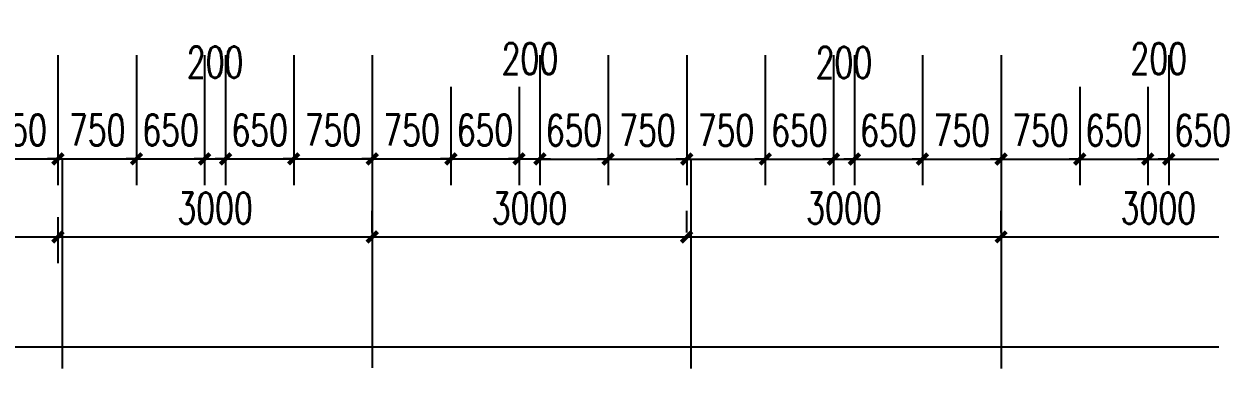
# Model space of a CAD drawing. Header units: millimetres. Extents: x -150677 to 588340, y -254013 to 149700.
# Drawn here: x 167235 to 178557, y -124536 to -121196 of the extents above; entities that cross this region are included whole.
import ezdxf

# ---------------------------------------------------------------- set-up
doc = ezdxf.new("R2010")
doc.units = ezdxf.units.MM
doc.header["$LTSCALE"] = 10
doc.header["$MEASUREMENT"] = 0
doc.layers.add('PUB_DIM', color=3, linetype='Continuous')
doc.styles.add('_TCH_DIM_T3', font='SIMPLEX', dxfattribs={"width": 0.705882, "bigfont": 'GBCBIG'})
doc.dimstyles.new('_TCH_ARCH&&100', dxfattribs={"dimtxt": 297.5, "dimasz": 100, "dimexe": 250, "dimexo": 300, "dimgap": 126.25, "dimtad": 1, "dimdec": 0, "dimzin": 0, "dimdsep": 46, "dimtxsty": '_TCH_DIM_T3', "dimblk": 'ARCHTICK', "dimcen": 0.09, "dimclrt": 7, "dimazin": 2, "dimtfac": 1, "dimtdec": 0, "dimtix": 1, "dimtmove": 2, "dimatfit": 3, "dimfxl": 1, "dimtolj": 1, "dimtzin": 0, "dimarcsym": 0})

# ---------------------------------------------------------------- blocks, each defined once
blk = doc.blocks.new('_ArchTick')
at = {"color": 0, "linetype": 'ByBlock', "const_width": 0.4}
blk.add_lwpolyline([(-0.5, -0.5), (0.5, 0.5)], dxfattribs=at)
blk = doc.blocks.new('*D487')
at = {"layer": 'Defpoints', "color": 0, "transparency": 16777216}
for p in [(173561, -123233), (170561, -123492), (173561, -123492)]:
    blk.add_point(p, dxfattribs=at)
at = {"layer": 'PUB_DIM', "color": 0, "lineweight": -2, "transparency": 16777216}
for p, q in [((170561, -123192), (170561, -122983)), ((173561, -123192), (173561, -122983)), ((170561, -123233), (173561, -123233))]:
    blk.add_line(p, q, dxfattribs=at)
at = {"layer": 'PUB_DIM', "color": 0, "lineweight": -2, "transparency": 16777216, "xscale": 100, "yscale": 100, "zscale": 100, "rotation": 180}
blk.add_blockref('_ArchTick', (170561, -123233), dxfattribs=at)
at = {"layer": 'PUB_DIM', "color": 0, "lineweight": -2, "transparency": 16777216, "xscale": 100, "yscale": 100, "zscale": 100}
blk.add_blockref('_ArchTick', (173561, -123233), dxfattribs=at)
at = {"layer": 'PUB_DIM', "color": 7, "transparency": 16777216, "insert": (172061, -122958), "char_height": 297.5, "attachment_point": 5, "style": '_TCH_DIM_T3'}
blk.add_mtext('\\A1;3000', dxfattribs=at)
blk = doc.blocks.new('*D488')
at = {"layer": 'Defpoints', "color": 0, "transparency": 16777216}
for p in [(176561, -123233), (173561, -123492), (176561, -123492)]:
    blk.add_point(p, dxfattribs=at)
at = {"layer": 'PUB_DIM', "color": 0, "lineweight": -2, "transparency": 16777216}
for p, q in [((173561, -123192), (173561, -122983)), ((176561, -123192), (176561, -122983)), ((173561, -123233), (176561, -123233))]:
    blk.add_line(p, q, dxfattribs=at)
at = {"layer": 'PUB_DIM', "color": 0, "lineweight": -2, "transparency": 16777216, "xscale": 100, "yscale": 100, "zscale": 100, "rotation": 180}
blk.add_blockref('_ArchTick', (173561, -123233), dxfattribs=at)
at = {"layer": 'PUB_DIM', "color": 0, "lineweight": -2, "transparency": 16777216, "xscale": 100, "yscale": 100, "zscale": 100}
blk.add_blockref('_ArchTick', (176561, -123233), dxfattribs=at)
at = {"layer": 'PUB_DIM', "color": 7, "transparency": 16777216, "insert": (175061, -122958), "char_height": 297.5, "attachment_point": 5, "style": '_TCH_DIM_T3'}
blk.add_mtext('\\A1;3000', dxfattribs=at)
blk = doc.blocks.new('*D489')
at = {"layer": 'Defpoints', "color": 0, "transparency": 16777216}
for p in [(179561, -123233), (176561, -123492), (179561, -123492)]:
    blk.add_point(p, dxfattribs=at)
at = {"layer": 'PUB_DIM', "color": 0, "lineweight": -2, "transparency": 16777216}
for p, q in [((176561, -123192), (176561, -122983)), ((179561, -123192), (179561, -122983)), ((176561, -123233), (179561, -123233))]:
    blk.add_line(p, q, dxfattribs=at)
at = {"layer": 'PUB_DIM', "color": 0, "lineweight": -2, "transparency": 16777216, "xscale": 100, "yscale": 100, "zscale": 100, "rotation": 180}
blk.add_blockref('_ArchTick', (176561, -123233), dxfattribs=at)
at = {"layer": 'PUB_DIM', "color": 0, "lineweight": -2, "transparency": 16777216, "xscale": 100, "yscale": 100, "zscale": 100}
blk.add_blockref('_ArchTick', (179561, -123233), dxfattribs=at)
at = {"layer": 'PUB_DIM', "color": 7, "transparency": 16777216, "insert": (178061, -122958), "char_height": 297.5, "attachment_point": 5, "style": '_TCH_DIM_T3'}
blk.add_mtext('\\A1;3000', dxfattribs=at)
blk = doc.blocks.new('*D501')
at = {"layer": 'Defpoints', "color": 0, "transparency": 16777216}
for p in [(152601, -123486), (213761, -123492), (213761, -124286)]:
    blk.add_point(p, dxfattribs=at)
at = {"layer": 'PUB_DIM', "color": 0, "lineweight": -2, "transparency": 16777216}
for p, q in [((152601, -123786), (152601, -124530)), ((213761, -123792), (213761, -124536)), ((152601, -124280), (213761, -124286))]:
    blk.add_line(p, q, dxfattribs=at)
at = {"layer": 'PUB_DIM', "color": 0, "lineweight": -2, "transparency": 16777216, "xscale": 100, "yscale": 100, "zscale": 100}
for p, rotation in [((152601, -124280), 179.9941247959615), ((213761, -124286), 359.9941247959615)]:
    blk.add_blockref('_ArchTick', p, dxfattribs=dict(at, rotation=rotation))
at = {"layer": 'PUB_DIM', "color": 7, "transparency": 16777216, "insert": (183181, -124008), "char_height": 297.5, "attachment_point": 5, "rotation": 359.9941, "style": '_TCH_DIM_T3'}
blk.add_mtext('\\A1;61200', dxfattribs=at)
blk = doc.blocks.new('*D618')
at = {"layer": 'Defpoints', "color": 0, "transparency": 16777216}
for p in [(178161, -121198), (178811, -121198), (178811, -122489)]:
    blk.add_point(p, dxfattribs=at)
at = {"layer": 'PUB_DIM', "color": 0, "lineweight": -2, "transparency": 16777216}
for p, q in [((178161, -121498), (178161, -122739)), ((178811, -121498), (178811, -122739)), ((178161, -122489), (178061, -122489)), ((178161, -122489), (178811, -122489)), ((178811, -122489), (178911, -122489))]:
    blk.add_line(p, q, dxfattribs=at)
at = {"layer": 'PUB_DIM', "color": 0, "lineweight": -2, "transparency": 16777216, "xscale": 100, "yscale": 100, "zscale": 100}
blk.add_blockref('_ArchTick', (178161, -122489), dxfattribs=at)
at = {"layer": 'PUB_DIM', "color": 0, "lineweight": -2, "transparency": 16777216, "xscale": 100, "yscale": 100, "zscale": 100, "rotation": 180}
blk.add_blockref('_ArchTick', (178811, -122489), dxfattribs=at)
at = {"layer": 'PUB_DIM', "color": 7, "transparency": 16777216, "insert": (178486, -122214), "char_height": 297.5, "attachment_point": 5, "style": '_TCH_DIM_T3'}
blk.add_mtext('\\A1;650', dxfattribs=at)
blk = doc.blocks.new('*D619')
at = {"layer": 'Defpoints', "color": 0, "transparency": 16777216}
for p in [(177961, -121498), (178161, -121498), (178161, -122489)]:
    blk.add_point(p, dxfattribs=at)
at = {"layer": 'PUB_DIM', "color": 0, "lineweight": -2, "transparency": 16777216}
for p, q in [((177961, -121798), (177961, -122739)), ((178161, -121798), (178161, -122739)), ((177961, -122489), (177861, -122489)), ((177961, -122489), (178161, -122489)), ((178161, -122489), (178261, -122489))]:
    blk.add_line(p, q, dxfattribs=at)
at = {"layer": 'PUB_DIM', "color": 0, "lineweight": -2, "transparency": 16777216, "xscale": 100, "yscale": 100, "zscale": 100}
blk.add_blockref('_ArchTick', (177961, -122489), dxfattribs=at)
at = {"layer": 'PUB_DIM', "color": 0, "lineweight": -2, "transparency": 16777216, "xscale": 100, "yscale": 100, "zscale": 100, "rotation": 180}
blk.add_blockref('_ArchTick', (178161, -122489), dxfattribs=at)
at = {"layer": 'PUB_DIM', "color": 7, "transparency": 16777216, "insert": (178065, -121530), "char_height": 297.5, "attachment_point": 5, "style": '_TCH_DIM_T3'}
blk.add_mtext('\\A1;200', dxfattribs=at)
blk = doc.blocks.new('*D620')
at = {"layer": 'Defpoints', "color": 0, "transparency": 16777216}
for p in [(177311, -121498), (177961, -121498), (177961, -122489)]:
    blk.add_point(p, dxfattribs=at)
at = {"layer": 'PUB_DIM', "color": 0, "lineweight": -2, "transparency": 16777216}
for p, q in [((177311, -121798), (177311, -122739)), ((177961, -121798), (177961, -122739)), ((177311, -122489), (177211, -122489)), ((177311, -122489), (177961, -122489)), ((177961, -122489), (178061, -122489))]:
    blk.add_line(p, q, dxfattribs=at)
at = {"layer": 'PUB_DIM', "color": 0, "lineweight": -2, "transparency": 16777216, "xscale": 100, "yscale": 100, "zscale": 100}
blk.add_blockref('_ArchTick', (177311, -122489), dxfattribs=at)
at = {"layer": 'PUB_DIM', "color": 0, "lineweight": -2, "transparency": 16777216, "xscale": 100, "yscale": 100, "zscale": 100, "rotation": 180}
blk.add_blockref('_ArchTick', (177961, -122489), dxfattribs=at)
at = {"layer": 'PUB_DIM', "color": 7, "transparency": 16777216, "insert": (177636, -122214), "char_height": 297.5, "attachment_point": 5, "style": '_TCH_DIM_T3'}
blk.add_mtext('\\A1;650', dxfattribs=at)
blk = doc.blocks.new('*D621')
at = {"layer": 'Defpoints', "color": 0, "transparency": 16777216}
for p in [(176561, -121498), (177311, -121498), (177311, -122489)]:
    blk.add_point(p, dxfattribs=at)
at = {"layer": 'PUB_DIM', "color": 0, "lineweight": -2, "transparency": 16777216}
for p, q in [((176561, -121798), (176561, -122739)), ((177311, -121798), (177311, -122739)), ((176561, -122489), (176461, -122489)), ((176561, -122489), (177311, -122489)), ((177311, -122489), (177411, -122489))]:
    blk.add_line(p, q, dxfattribs=at)
at = {"layer": 'PUB_DIM', "color": 0, "lineweight": -2, "transparency": 16777216, "xscale": 100, "yscale": 100, "zscale": 100}
blk.add_blockref('_ArchTick', (176561, -122489), dxfattribs=at)
at = {"layer": 'PUB_DIM', "color": 0, "lineweight": -2, "transparency": 16777216, "xscale": 100, "yscale": 100, "zscale": 100, "rotation": 180}
blk.add_blockref('_ArchTick', (177311, -122489), dxfattribs=at)
at = {"layer": 'PUB_DIM', "color": 7, "transparency": 16777216, "insert": (176936, -122214), "char_height": 297.5, "attachment_point": 5, "style": '_TCH_DIM_T3'}
blk.add_mtext('\\A1;750', dxfattribs=at)
blk = doc.blocks.new('*D622')
at = {"layer": 'Defpoints', "color": 0, "transparency": 16777216}
for p in [(175811, -121198), (176561, -121198), (176561, -122489)]:
    blk.add_point(p, dxfattribs=at)
at = {"layer": 'PUB_DIM', "color": 0, "lineweight": -2, "transparency": 16777216}
for p, q in [((175811, -121498), (175811, -122739)), ((176561, -121498), (176561, -122739)), ((175811, -122489), (175711, -122489)), ((175811, -122489), (176561, -122489)), ((176561, -122489), (176661, -122489))]:
    blk.add_line(p, q, dxfattribs=at)
at = {"layer": 'PUB_DIM', "color": 0, "lineweight": -2, "transparency": 16777216, "xscale": 100, "yscale": 100, "zscale": 100}
blk.add_blockref('_ArchTick', (175811, -122489), dxfattribs=at)
at = {"layer": 'PUB_DIM', "color": 0, "lineweight": -2, "transparency": 16777216, "xscale": 100, "yscale": 100, "zscale": 100, "rotation": 180}
blk.add_blockref('_ArchTick', (176561, -122489), dxfattribs=at)
at = {"layer": 'PUB_DIM', "color": 7, "transparency": 16777216, "insert": (176186, -122214), "char_height": 297.5, "attachment_point": 5, "style": '_TCH_DIM_T3'}
blk.add_mtext('\\A1;750', dxfattribs=at)
blk = doc.blocks.new('*D623')
at = {"layer": 'Defpoints', "color": 0, "transparency": 16777216}
for p in [(175161, -121198), (175811, -121198), (175811, -122489)]:
    blk.add_point(p, dxfattribs=at)
at = {"layer": 'PUB_DIM', "color": 0, "lineweight": -2, "transparency": 16777216}
for p, q in [((175161, -121498), (175161, -122739)), ((175811, -121498), (175811, -122739)), ((175161, -122489), (175061, -122489)), ((175161, -122489), (175811, -122489)), ((175811, -122489), (175911, -122489))]:
    blk.add_line(p, q, dxfattribs=at)
at = {"layer": 'PUB_DIM', "color": 0, "lineweight": -2, "transparency": 16777216, "xscale": 100, "yscale": 100, "zscale": 100}
blk.add_blockref('_ArchTick', (175161, -122489), dxfattribs=at)
at = {"layer": 'PUB_DIM', "color": 0, "lineweight": -2, "transparency": 16777216, "xscale": 100, "yscale": 100, "zscale": 100, "rotation": 180}
blk.add_blockref('_ArchTick', (175811, -122489), dxfattribs=at)
at = {"layer": 'PUB_DIM', "color": 7, "transparency": 16777216, "insert": (175486, -122214), "char_height": 297.5, "attachment_point": 5, "style": '_TCH_DIM_T3'}
blk.add_mtext('\\A1;650', dxfattribs=at)
blk = doc.blocks.new('*D624')
at = {"layer": 'Defpoints', "color": 0, "transparency": 16777216}
for p in [(174961, -121198), (175161, -121198), (175161, -122489)]:
    blk.add_point(p, dxfattribs=at)
at = {"layer": 'PUB_DIM', "color": 0, "lineweight": -2, "transparency": 16777216}
for p, q in [((174961, -121498), (174961, -122739)), ((175161, -121498), (175161, -122739)), ((174961, -122489), (174861, -122489)), ((174961, -122489), (175161, -122489)), ((175161, -122489), (175261, -122489))]:
    blk.add_line(p, q, dxfattribs=at)
at = {"layer": 'PUB_DIM', "color": 0, "lineweight": -2, "transparency": 16777216, "xscale": 100, "yscale": 100, "zscale": 100}
blk.add_blockref('_ArchTick', (174961, -122489), dxfattribs=at)
at = {"layer": 'PUB_DIM', "color": 0, "lineweight": -2, "transparency": 16777216, "xscale": 100, "yscale": 100, "zscale": 100, "rotation": 180}
blk.add_blockref('_ArchTick', (175161, -122489), dxfattribs=at)
at = {"layer": 'PUB_DIM', "color": 7, "transparency": 16777216, "insert": (175061, -121567), "char_height": 297.5, "attachment_point": 5, "style": '_TCH_DIM_T3'}
blk.add_mtext('\\A1;200', dxfattribs=at)
blk = doc.blocks.new('*D625')
at = {"layer": 'Defpoints', "color": 0, "transparency": 16777216}
for p in [(174311, -121198), (174961, -121198), (174961, -122489)]:
    blk.add_point(p, dxfattribs=at)
at = {"layer": 'PUB_DIM', "color": 0, "lineweight": -2, "transparency": 16777216}
for p, q in [((174311, -121498), (174311, -122739)), ((174961, -121498), (174961, -122739)), ((174311, -122489), (174211, -122489)), ((174311, -122489), (174961, -122489)), ((174961, -122489), (175061, -122489))]:
    blk.add_line(p, q, dxfattribs=at)
at = {"layer": 'PUB_DIM', "color": 0, "lineweight": -2, "transparency": 16777216, "xscale": 100, "yscale": 100, "zscale": 100}
blk.add_blockref('_ArchTick', (174311, -122489), dxfattribs=at)
at = {"layer": 'PUB_DIM', "color": 0, "lineweight": -2, "transparency": 16777216, "xscale": 100, "yscale": 100, "zscale": 100, "rotation": 180}
blk.add_blockref('_ArchTick', (174961, -122489), dxfattribs=at)
at = {"layer": 'PUB_DIM', "color": 7, "transparency": 16777216, "insert": (174636, -122214), "char_height": 297.5, "attachment_point": 5, "style": '_TCH_DIM_T3'}
blk.add_mtext('\\A1;650', dxfattribs=at)
blk = doc.blocks.new('*D626')
at = {"layer": 'Defpoints', "color": 0, "transparency": 16777216}
for p in [(173561, -121198), (174311, -121198), (174311, -122489)]:
    blk.add_point(p, dxfattribs=at)
at = {"layer": 'PUB_DIM', "color": 0, "lineweight": -2, "transparency": 16777216}
for p, q in [((173561, -121498), (173561, -122739)), ((174311, -121498), (174311, -122739)), ((173561, -122489), (173461, -122489)), ((173561, -122489), (174311, -122489)), ((174311, -122489), (174411, -122489))]:
    blk.add_line(p, q, dxfattribs=at)
at = {"layer": 'PUB_DIM', "color": 0, "lineweight": -2, "transparency": 16777216, "xscale": 100, "yscale": 100, "zscale": 100}
blk.add_blockref('_ArchTick', (173561, -122489), dxfattribs=at)
at = {"layer": 'PUB_DIM', "color": 0, "lineweight": -2, "transparency": 16777216, "xscale": 100, "yscale": 100, "zscale": 100, "rotation": 180}
blk.add_blockref('_ArchTick', (174311, -122489), dxfattribs=at)
at = {"layer": 'PUB_DIM', "color": 7, "transparency": 16777216, "insert": (173936, -122214), "char_height": 297.5, "attachment_point": 5, "style": '_TCH_DIM_T3'}
blk.add_mtext('\\A1;750', dxfattribs=at)
blk = doc.blocks.new('*D627')
at = {"layer": 'Defpoints', "color": 0, "transparency": 16777216}
for p in [(172811, -121198), (173561, -121198), (173561, -122489)]:
    blk.add_point(p, dxfattribs=at)
at = {"layer": 'PUB_DIM', "color": 0, "lineweight": -2, "transparency": 16777216}
for p, q in [((172811, -121498), (172811, -122739)), ((173561, -121498), (173561, -122739)), ((172811, -122489), (172711, -122489)), ((172811, -122489), (173561, -122489)), ((173561, -122489), (173661, -122489))]:
    blk.add_line(p, q, dxfattribs=at)
at = {"layer": 'PUB_DIM', "color": 0, "lineweight": -2, "transparency": 16777216, "xscale": 100, "yscale": 100, "zscale": 100}
blk.add_blockref('_ArchTick', (172811, -122489), dxfattribs=at)
at = {"layer": 'PUB_DIM', "color": 0, "lineweight": -2, "transparency": 16777216, "xscale": 100, "yscale": 100, "zscale": 100, "rotation": 180}
blk.add_blockref('_ArchTick', (173561, -122489), dxfattribs=at)
at = {"layer": 'PUB_DIM', "color": 7, "transparency": 16777216, "insert": (173186, -122214), "char_height": 297.5, "attachment_point": 5, "style": '_TCH_DIM_T3'}
blk.add_mtext('\\A1;750', dxfattribs=at)
blk = doc.blocks.new('*D628')
at = {"layer": 'Defpoints', "color": 0, "transparency": 16777216}
for p in [(172161, -121198), (172811, -121198), (172811, -122489)]:
    blk.add_point(p, dxfattribs=at)
at = {"layer": 'PUB_DIM', "color": 0, "lineweight": -2, "transparency": 16777216}
for p, q in [((172161, -121498), (172161, -122739)), ((172811, -121498), (172811, -122739)), ((172161, -122489), (172061, -122489)), ((172161, -122489), (172811, -122489)), ((172811, -122489), (172911, -122489))]:
    blk.add_line(p, q, dxfattribs=at)
at = {"layer": 'PUB_DIM', "color": 0, "lineweight": -2, "transparency": 16777216, "xscale": 100, "yscale": 100, "zscale": 100}
blk.add_blockref('_ArchTick', (172161, -122489), dxfattribs=at)
at = {"layer": 'PUB_DIM', "color": 0, "lineweight": -2, "transparency": 16777216, "xscale": 100, "yscale": 100, "zscale": 100, "rotation": 180}
blk.add_blockref('_ArchTick', (172811, -122489), dxfattribs=at)
at = {"layer": 'PUB_DIM', "color": 7, "transparency": 16777216, "insert": (172486, -122214), "char_height": 297.5, "attachment_point": 5, "style": '_TCH_DIM_T3'}
blk.add_mtext('\\A1;650', dxfattribs=at)
blk = doc.blocks.new('*D629')
at = {"layer": 'Defpoints', "color": 0, "transparency": 16777216}
for p in [(171961, -121498), (172161, -121498), (172161, -122487)]:
    blk.add_point(p, dxfattribs=at)
at = {"layer": 'PUB_DIM', "color": 0, "lineweight": -2, "transparency": 16777216}
for p, q in [((171961, -121798), (171961, -122737)), ((172161, -121798), (172161, -122737)), ((171961, -122487), (171861, -122487)), ((171961, -122487), (172161, -122487)), ((172161, -122487), (172261, -122487))]:
    blk.add_line(p, q, dxfattribs=at)
at = {"layer": 'PUB_DIM', "color": 0, "lineweight": -2, "transparency": 16777216, "xscale": 100, "yscale": 100, "zscale": 100}
blk.add_blockref('_ArchTick', (171961, -122487), dxfattribs=at)
at = {"layer": 'PUB_DIM', "color": 0, "lineweight": -2, "transparency": 16777216, "xscale": 100, "yscale": 100, "zscale": 100, "rotation": 180}
blk.add_blockref('_ArchTick', (172161, -122487), dxfattribs=at)
at = {"layer": 'PUB_DIM', "color": 7, "transparency": 16777216, "insert": (172065, -121530), "char_height": 297.5, "attachment_point": 5, "style": '_TCH_DIM_T3'}
blk.add_mtext('\\A1;200', dxfattribs=at)
blk = doc.blocks.new('*D630')
at = {"layer": 'Defpoints', "color": 0, "transparency": 16777216}
for p in [(171311, -121498), (171961, -121498), (171961, -122487)]:
    blk.add_point(p, dxfattribs=at)
at = {"layer": 'PUB_DIM', "color": 0, "lineweight": -2, "transparency": 16777216}
for p, q in [((171311, -121798), (171311, -122737)), ((171961, -121798), (171961, -122737)), ((171311, -122487), (171211, -122487)), ((171311, -122487), (171961, -122487)), ((171961, -122487), (172061, -122487))]:
    blk.add_line(p, q, dxfattribs=at)
at = {"layer": 'PUB_DIM', "color": 0, "lineweight": -2, "transparency": 16777216, "xscale": 100, "yscale": 100, "zscale": 100}
blk.add_blockref('_ArchTick', (171311, -122487), dxfattribs=at)
at = {"layer": 'PUB_DIM', "color": 0, "lineweight": -2, "transparency": 16777216, "xscale": 100, "yscale": 100, "zscale": 100, "rotation": 180}
blk.add_blockref('_ArchTick', (171961, -122487), dxfattribs=at)
at = {"layer": 'PUB_DIM', "color": 7, "transparency": 16777216, "insert": (171636, -122212), "char_height": 297.5, "attachment_point": 5, "style": '_TCH_DIM_T3'}
blk.add_mtext('\\A1;650', dxfattribs=at)
blk = doc.blocks.new('*D631')
at = {"layer": 'Defpoints', "color": 0, "transparency": 16777216}
for p in [(170561, -121498), (171311, -121498), (171311, -122487)]:
    blk.add_point(p, dxfattribs=at)
at = {"layer": 'PUB_DIM', "color": 0, "lineweight": -2, "transparency": 16777216}
for p, q in [((170561, -121798), (170561, -122737)), ((171311, -121798), (171311, -122737)), ((170561, -122487), (170461, -122487)), ((170561, -122487), (171311, -122487)), ((171311, -122487), (171411, -122487))]:
    blk.add_line(p, q, dxfattribs=at)
at = {"layer": 'PUB_DIM', "color": 0, "lineweight": -2, "transparency": 16777216, "xscale": 100, "yscale": 100, "zscale": 100}
blk.add_blockref('_ArchTick', (170561, -122487), dxfattribs=at)
at = {"layer": 'PUB_DIM', "color": 0, "lineweight": -2, "transparency": 16777216, "xscale": 100, "yscale": 100, "zscale": 100, "rotation": 180}
blk.add_blockref('_ArchTick', (171311, -122487), dxfattribs=at)
at = {"layer": 'PUB_DIM', "color": 7, "transparency": 16777216, "insert": (170936, -122212), "char_height": 297.5, "attachment_point": 5, "style": '_TCH_DIM_T3'}
blk.add_mtext('\\A1;750', dxfattribs=at)
blk = doc.blocks.new('*D632')
at = {"layer": 'Defpoints', "color": 0, "transparency": 16777216}
for p in [(169811, -121196), (170561, -121196), (170561, -122487)]:
    blk.add_point(p, dxfattribs=at)
at = {"layer": 'PUB_DIM', "color": 0, "lineweight": -2, "transparency": 16777216}
for p, q in [((169811, -121496), (169811, -122737)), ((170561, -121496), (170561, -122737)), ((169811, -122487), (169711, -122487)), ((169811, -122487), (170561, -122487)), ((170561, -122487), (170661, -122487))]:
    blk.add_line(p, q, dxfattribs=at)
at = {"layer": 'PUB_DIM', "color": 0, "lineweight": -2, "transparency": 16777216, "xscale": 100, "yscale": 100, "zscale": 100}
blk.add_blockref('_ArchTick', (169811, -122487), dxfattribs=at)
at = {"layer": 'PUB_DIM', "color": 0, "lineweight": -2, "transparency": 16777216, "xscale": 100, "yscale": 100, "zscale": 100, "rotation": 180}
blk.add_blockref('_ArchTick', (170561, -122487), dxfattribs=at)
at = {"layer": 'PUB_DIM', "color": 7, "transparency": 16777216, "insert": (170186, -122212), "char_height": 297.5, "attachment_point": 5, "style": '_TCH_DIM_T3'}
blk.add_mtext('\\A1;750', dxfattribs=at)
blk = doc.blocks.new('*D633')
at = {"layer": 'Defpoints', "color": 0, "transparency": 16777216}
for p in [(169161, -121196), (169811, -121196), (169811, -122487)]:
    blk.add_point(p, dxfattribs=at)
at = {"layer": 'PUB_DIM', "color": 0, "lineweight": -2, "transparency": 16777216}
for p, q in [((169161, -121496), (169161, -122737)), ((169811, -121496), (169811, -122737)), ((169161, -122487), (169061, -122487)), ((169161, -122487), (169811, -122487)), ((169811, -122487), (169911, -122487))]:
    blk.add_line(p, q, dxfattribs=at)
at = {"layer": 'PUB_DIM', "color": 0, "lineweight": -2, "transparency": 16777216, "xscale": 100, "yscale": 100, "zscale": 100}
blk.add_blockref('_ArchTick', (169161, -122487), dxfattribs=at)
at = {"layer": 'PUB_DIM', "color": 0, "lineweight": -2, "transparency": 16777216, "xscale": 100, "yscale": 100, "zscale": 100, "rotation": 180}
blk.add_blockref('_ArchTick', (169811, -122487), dxfattribs=at)
at = {"layer": 'PUB_DIM', "color": 7, "transparency": 16777216, "insert": (169486, -122212), "char_height": 297.5, "attachment_point": 5, "style": '_TCH_DIM_T3'}
blk.add_mtext('\\A1;650', dxfattribs=at)
blk = doc.blocks.new('*D634')
at = {"layer": 'Defpoints', "color": 0, "transparency": 16777216}
for p in [(168961, -121196), (169161, -121196), (169161, -122487)]:
    blk.add_point(p, dxfattribs=at)
at = {"layer": 'PUB_DIM', "color": 0, "lineweight": -2, "transparency": 16777216}
for p, q in [((168961, -121496), (168961, -122737)), ((169161, -121496), (169161, -122737)), ((168961, -122487), (168861, -122487)), ((168961, -122487), (169161, -122487)), ((169161, -122487), (169261, -122487))]:
    blk.add_line(p, q, dxfattribs=at)
at = {"layer": 'PUB_DIM', "color": 0, "lineweight": -2, "transparency": 16777216, "xscale": 100, "yscale": 100, "zscale": 100}
blk.add_blockref('_ArchTick', (168961, -122487), dxfattribs=at)
at = {"layer": 'PUB_DIM', "color": 0, "lineweight": -2, "transparency": 16777216, "xscale": 100, "yscale": 100, "zscale": 100, "rotation": 180}
blk.add_blockref('_ArchTick', (169161, -122487), dxfattribs=at)
at = {"layer": 'PUB_DIM', "color": 7, "transparency": 16777216, "insert": (169061, -121564), "char_height": 297.5, "attachment_point": 5, "style": '_TCH_DIM_T3'}
blk.add_mtext('\\A1;200', dxfattribs=at)
blk = doc.blocks.new('*D635')
at = {"layer": 'Defpoints', "color": 0, "transparency": 16777216}
for p in [(168311, -121196), (168961, -121196), (168961, -122487)]:
    blk.add_point(p, dxfattribs=at)
at = {"layer": 'PUB_DIM', "color": 0, "lineweight": -2, "transparency": 16777216}
for p, q in [((168311, -121496), (168311, -122737)), ((168961, -121496), (168961, -122737)), ((168311, -122487), (168211, -122487)), ((168311, -122487), (168961, -122487)), ((168961, -122487), (169061, -122487))]:
    blk.add_line(p, q, dxfattribs=at)
at = {"layer": 'PUB_DIM', "color": 0, "lineweight": -2, "transparency": 16777216, "xscale": 100, "yscale": 100, "zscale": 100}
blk.add_blockref('_ArchTick', (168311, -122487), dxfattribs=at)
at = {"layer": 'PUB_DIM', "color": 0, "lineweight": -2, "transparency": 16777216, "xscale": 100, "yscale": 100, "zscale": 100, "rotation": 180}
blk.add_blockref('_ArchTick', (168961, -122487), dxfattribs=at)
at = {"layer": 'PUB_DIM', "color": 7, "transparency": 16777216, "insert": (168636, -122212), "char_height": 297.5, "attachment_point": 5, "style": '_TCH_DIM_T3'}
blk.add_mtext('\\A1;650', dxfattribs=at)
blk = doc.blocks.new('*D636')
at = {"layer": 'Defpoints', "color": 0, "transparency": 16777216}
for p in [(167561, -121196), (168311, -121196), (168311, -122487)]:
    blk.add_point(p, dxfattribs=at)
at = {"layer": 'PUB_DIM', "color": 0, "lineweight": -2, "transparency": 16777216}
for p, q in [((167561, -121496), (167561, -122737)), ((168311, -121496), (168311, -122737)), ((167561, -122487), (167461, -122487)), ((167561, -122487), (168311, -122487)), ((168311, -122487), (168411, -122487))]:
    blk.add_line(p, q, dxfattribs=at)
at = {"layer": 'PUB_DIM', "color": 0, "lineweight": -2, "transparency": 16777216, "xscale": 100, "yscale": 100, "zscale": 100}
blk.add_blockref('_ArchTick', (167561, -122487), dxfattribs=at)
at = {"layer": 'PUB_DIM', "color": 0, "lineweight": -2, "transparency": 16777216, "xscale": 100, "yscale": 100, "zscale": 100, "rotation": 180}
blk.add_blockref('_ArchTick', (168311, -122487), dxfattribs=at)
at = {"layer": 'PUB_DIM', "color": 7, "transparency": 16777216, "insert": (167936, -122212), "char_height": 297.5, "attachment_point": 5, "style": '_TCH_DIM_T3'}
blk.add_mtext('\\A1;750', dxfattribs=at)
blk = doc.blocks.new('*D637')
at = {"layer": 'Defpoints', "color": 0, "transparency": 16777216}
for p in [(166811, -121196), (167561, -121196), (167561, -122487)]:
    blk.add_point(p, dxfattribs=at)
at = {"layer": 'PUB_DIM', "color": 0, "lineweight": -2, "transparency": 16777216}
for p, q in [((166811, -121496), (166811, -122737)), ((167561, -121496), (167561, -122737)), ((166811, -122487), (166711, -122487)), ((166811, -122487), (167561, -122487)), ((167561, -122487), (167661, -122487))]:
    blk.add_line(p, q, dxfattribs=at)
at = {"layer": 'PUB_DIM', "color": 0, "lineweight": -2, "transparency": 16777216, "xscale": 100, "yscale": 100, "zscale": 100}
blk.add_blockref('_ArchTick', (166811, -122487), dxfattribs=at)
at = {"layer": 'PUB_DIM', "color": 0, "lineweight": -2, "transparency": 16777216, "xscale": 100, "yscale": 100, "zscale": 100, "rotation": 180}
blk.add_blockref('_ArchTick', (167561, -122487), dxfattribs=at)
at = {"layer": 'PUB_DIM', "color": 7, "transparency": 16777216, "insert": (167186, -122212), "char_height": 297.5, "attachment_point": 5, "style": '_TCH_DIM_T3'}
blk.add_mtext('\\A1;750', dxfattribs=at)
blk = doc.blocks.new('*D744')
at = {"layer": 'Defpoints', "color": 0, "transparency": 16777216}
for p in [(164561, -122744), (167561, -122744), (167561, -123233)]:
    blk.add_point(p, dxfattribs=at)
at = {"layer": 'PUB_DIM', "color": 0, "lineweight": -2, "transparency": 16777216}
for p, q in [((164561, -123044), (164561, -123483)), ((167561, -123044), (167561, -123483)), ((164561, -123233), (167561, -123233))]:
    blk.add_line(p, q, dxfattribs=at)
at = {"layer": 'PUB_DIM', "color": 0, "lineweight": -2, "transparency": 16777216, "xscale": 100, "yscale": 100, "zscale": 100, "rotation": 180}
blk.add_blockref('_ArchTick', (164561, -123233), dxfattribs=at)
at = {"layer": 'PUB_DIM', "color": 0, "lineweight": -2, "transparency": 16777216, "xscale": 100, "yscale": 100, "zscale": 100}
blk.add_blockref('_ArchTick', (167561, -123233), dxfattribs=at)
at = {"layer": 'PUB_DIM', "color": 7, "transparency": 16777216, "insert": (166061, -122958), "char_height": 297.5, "attachment_point": 5, "style": '_TCH_DIM_T3'}
blk.add_mtext('\\A1;3000', dxfattribs=at)
blk = doc.blocks.new('*D745')
at = {"layer": 'Defpoints', "color": 0, "transparency": 16777216}
for p in [(167561, -122744), (170561, -122744), (170561, -123233)]:
    blk.add_point(p, dxfattribs=at)
at = {"layer": 'PUB_DIM', "color": 0, "lineweight": -2, "transparency": 16777216}
for p, q in [((167561, -123044), (167561, -123483)), ((170561, -123044), (170561, -123483)), ((167561, -123233), (170561, -123233))]:
    blk.add_line(p, q, dxfattribs=at)
at = {"layer": 'PUB_DIM', "color": 0, "lineweight": -2, "transparency": 16777216, "xscale": 100, "yscale": 100, "zscale": 100, "rotation": 180}
blk.add_blockref('_ArchTick', (167561, -123233), dxfattribs=at)
at = {"layer": 'PUB_DIM', "color": 0, "lineweight": -2, "transparency": 16777216, "xscale": 100, "yscale": 100, "zscale": 100}
blk.add_blockref('_ArchTick', (170561, -123233), dxfattribs=at)
at = {"layer": 'PUB_DIM', "color": 7, "transparency": 16777216, "insert": (169061, -122958), "char_height": 297.5, "attachment_point": 5, "style": '_TCH_DIM_T3'}
blk.add_mtext('\\A1;3000', dxfattribs=at)

msp = doc.modelspace()

# ---------------------------------------------------------------- linework, layer by layer
at = {"layer": 'PUB_DIM'}
for p, q in [((167600.7, -122489.3), (167600.7, -124489.3)), ((170560.7, -122489.3), (170560.7, -124484.3)), ((173600.7, -122489.3), (173600.7, -124489.3)), ((176560.7, -122489.3), (176560.7, -124489.3))]:
    msp.add_line(p, q, dxfattribs=at)

# ---------------------------------------------------------------- dimensions: what is measured, and where the dimension line sits
for p1, p2, distance, picture, middle in [((166810.7, -121196), (167560.7, -121196), -1290.8, '*D637', (167185.7, -122211.8)), ((167560.7, -121196), (168310.7, -121196), -1290.8, '*D636', (167935.7, -122211.8)), ((168310.7, -121196), (168960.7, -121196), -1290.8, '*D635', (168635.7, -122211.8)), ((169160.7, -121196), (169810.7, -121196), -1290.8, '*D633', (169485.7, -122211.8)), ((169810.7, -121196), (170560.7, -121196), -1290.8, '*D632', (170185.7, -122211.8)), ((172160.7, -121198.5), (172810.7, -121198.5), -1290.8, '*D628', (172485.7, -122214.3)), ((172810.7, -121198.5), (173560.7, -121198.5), -1290.8, '*D627', (173185.7, -122214.3)), ((173560.7, -121198.5), (174310.7, -121198.5), -1290.8, '*D626', (173935.7, -122214.3)), ((174310.7, -121198.5), (174960.7, -121198.5), -1290.8, '*D625', (174635.7, -122214.3)), ((175160.7, -121198.5), (175810.7, -121198.5), -1290.8, '*D623', (175485.7, -122214.3)), ((175810.7, -121198.5), (176560.7, -121198.5), -1290.8, '*D622', (176185.7, -122214.3)), ((178160.7, -121198.5), (178810.7, -121198.5), -1290.8, '*D618', (178485.7, -122214.3)), ((170560.7, -121498.5), (171310.7, -121498.5), -988.3, '*D631', (170935.7, -122211.8)), ((171310.7, -121498.5), (171960.7, -121498.5), -988.3, '*D630', (171635.7, -122211.8)), ((176560.7, -121498.5), (177310.7, -121498.5), -990.8, '*D621', (176935.7, -122214.3)), ((177310.7, -121498.5), (177960.7, -121498.5), -990.8, '*D620', (177635.7, -122214.3)), ((164560.7, -122743.6), (167560.7, -122743.6), -489.6, '*D744', (166060.7, -122958.2)), ((167560.7, -122743.6), (170560.7, -122743.6), -489.6, '*D745', (169060.7, -122958.2)), ((170560.7, -123492.4), (173560.7, -123492.4), 259.2, '*D487', (172060.7, -122958.2)), ((173560.7, -123492.4), (176560.7, -123492.4), 259.2, '*D488', (175060.7, -122958.2)), ((176560.7, -123492.4), (179560.7, -123492.4), 259.2, '*D489', (178060.7, -122958.2))]:
    dim = msp.add_aligned_dim(p1=p1, p2=p2, distance=distance, dimstyle='_TCH_ARCH&&100', dxfattribs=at)
    dim.commit()
    dim.dimension.update_dxf_attribs({"geometry": picture, "text_midpoint": middle})
for base, p1, p2, picture, middle in [((169160.7, -122486.8), (168960.7, -121196), (169160.7, -121196), '*D634', (169060.7, -121564.3)), ((175160.7, -122489.3), (174960.7, -121198.5), (175160.7, -121198.5), '*D624', (175060.7, -121566.8)), ((172160.7, -122486.8), (171960.7, -121498.5), (172160.7, -121498.5), '*D629', (172065.2, -121530.1)), ((178160.7, -122489.3), (177960.7, -121498.5), (178160.7, -121498.5), '*D619', (178065.2, -121530.1))]:
    dim = msp.add_linear_dim(base=base, p1=p1, p2=p2, angle=0, dimstyle='_TCH_ARCH&&100', dxfattribs=at)
    dim.commit()
    dim.dimension.update_dxf_attribs({"geometry": picture, "text_midpoint": middle, "dimtype": 129})
dim = msp.add_aligned_dim(p1=(152600.7, -123486.1), p2=(213760.7, -123492.4), distance=-793.4, text='61200', dimstyle='_TCH_ARCH&&100', dxfattribs=at)
dim.commit()
dim.dimension.update_dxf_attribs({"geometry": '*D501', "text_midpoint": (183180.6, -124007.7)})

doc.saveas('drawing.dxf')
